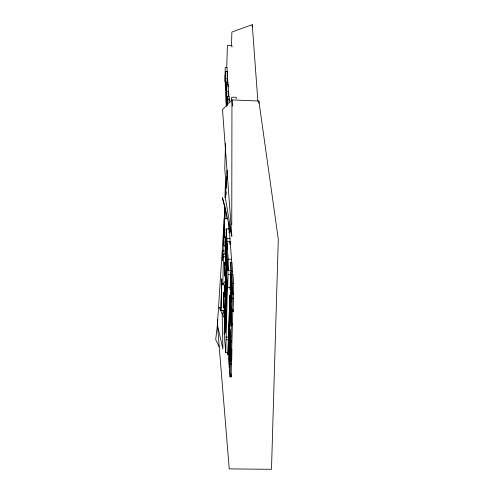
<?xml version="1.0" encoding="UTF-8"?>
<svg xmlns="http://www.w3.org/2000/svg" width="494" height="494" viewBox="0 0 494 494"><rect width="100%" height="100%" fill="white"/><g stroke="black" fill="none" stroke-linecap="round" stroke-linejoin="round"><path stroke-width="0.74" d="M231.76 224.881L231.952 99.899L258.875 101.029L278.295 239.244L271.49 469.3L229.253 468.886L217.409 324.842L217.576 319.303M230.945 270.428L228.185 270.403L228.253 259.227L226.82 241.788L230.266 241.825L231.68 262.24M228.765 228.907L228.685 222.59M224.035 307.219L224.523 322.144M226.993 243.06L226.937 249.624L226.085 239.269L225.585 256.287L226.221 228.895L229.204 228.926L230.013 238.713L229.963 244.549M227.005 241.603L226.221 228.895M230.55 359.86L230.636 348.9L231.772 348.912L231.686 359.867L230.55 359.86L230.377 357.724M231.229 294.078L231.173 301.778L231.674 284.754L232.483 294.566L233.619 294.578L233.693 283.519L232.946 274.392L231.81 274.38L230.988 299.518L230.809 297.363L230.161 319.278L230.76 326.565L231.612 289.57L232.359 298.666L231.976 311.584L233.112 311.597L233.495 298.679L233.119 294.128M232.483 294.566L232.557 283.507L231.81 274.38M228.605 331.363L228.654 324.836L227.944 355.019L229.858 295.091L228.808 330.437L228.574 327.608M230.815 262.32L231.593 271.737L231.488 282.5L230.686 272.713L230.179 289.731L230.815 262.32L231.952 262.326L232.705 274.059M220.929 310.43L221.732 278.937L220.929 310.43L223.868 310.454M225.672 245.796L223.64 245.771L224.276 218.379L227.666 218.41M225.98 237.305L224.622 237.293L224.276 218.379M227.456 105.63L227.524 99.597L229.37 99.615L229.444 100.56M229.327 358.292L229.241 367.067L229.741 350.048L229.92 352.228M222.535 251.026L222.485 260.4L222.535 251.026L226.209 251.057M227.759 84.32L227.777 83.295M228.821 96.534L228.697 91.581L226.758 91.804M258.831 103.339L258.875 101.029M225.826 84.202L225.746 79.769M227.314 102.301L227.234 97.874M225.517 262.16L225.9 236.626M225.986 262.098L226.116 256.077M224.356 292.423C224.004 286.798 226.067 281.419 225.536 275.8M225.425 76.675L225.579 71.5L227.425 71.519L227.326 78.305M225.993 92.711L225.795 99.56L226.351 106.371M226.74 67.585L227.394 45.504L231.982 45.547L231.939 47.072M226.122 92.662L226.301 97.806M225.511 143.556L224.764 168.763L226.32 187.689M227.956 84.468L227.932 82.121L226.085 82.103L225.863 92.878M228.123 86.098L228.061 84.171L226.11 84.455M224.245 222.325L224.727 206.196M224.974 197.754L225.474 180.86M223.64 245.771L224.146 228.753L224.622 237.293M228.475 96.182L228.642 93.045M228.605 91.822L228.679 85.956L226.832 85.937L226.499 100.597M225.462 292.868L224.023 292.856L223.899 296.956L223.529 292.411L225.69 292.436M226.419 262.048L224.98 262.03L224.869 265.791L224.622 262.765L224.523 267.501L224.696 275.973L226.135 275.985M225.208 307.354L223.77 307.336L224.023 292.856M224.696 275.973L224.98 262.03M231.482 45.911L231.89 32.042L252.255 24.7L257.843 100.875M226.82 241.788L225.647 287.286L226.851 244.079L226.974 245.567M225.418 303.112L225.505 300.099M226.406 269.601L226.499 266.581M231.587 100.257L231.68 97.207L236.268 97.256L236.225 98.775M227.814 352.735L225.752 352.716L227.456 284.68L227.678 287.422L230.439 287.452M229.093 232.711L229.204 228.926M227.678 287.422L228.061 274.503L226.623 256.979L225.702 288.002L226.03 291.929M230.198 244.116L230.266 241.825M230.63 293.955L230.673 292.417M230.772 336.994L230.815 335.494M231.377 359.607L231.18 376.891L230.043 376.879L231.748 308.762L231.976 311.584M231.439 342.027L231.482 340.527M231.939 325.064L231.982 323.551M231.445 357.292L232.81 311.084M231.772 348.912L231.686 359.867M252.187 27.016L252.255 24.7M222.738 284.39L223.634 254.478M223.726 251.409L224.023 241.436M224.455 226.863L224.523 224.566M224.708 218.428L225.005 208.456M224.875 292.676L225.239 285.409L225.715 290.342M223.529 292.411L223.356 301.803L223.77 307.336M219.225 346.887L215.705 339.644L217.409 324.842L225.005 207.381M225.795 195.093L225.993 192.024M226.24 188.189L226.493 184.348M226.74 180.508L226.987 176.673M227.234 172.832L227.382 170.529M227.191 170.208L225.326 197.717L231.853 236.194L222.51 109.588L231.952 99.899L232.408 106.031M227.487 80.485L227.592 79.787M228.975 98.59L229.08 97.892M226.301 96.2L226.406 86.308M222.405 284.89L224.554 281.765L225.542 281.105M222.43 257.393L225.968 256.256M227.024 238.682L230.013 238.713M222.646 253.126L226.32 253.163M222.473 254.151L226.147 254.188M228.253 259.227L231.698 259.257M225.073 263.166L226.518 263.178M231.593 271.737L232.723 271.749M228.061 274.503L230.822 274.528M232.557 283.507L233.693 283.519M224.153 294.418L225.591 294.43M232.359 298.666L233.495 298.679M221.324 307.392L219.126 307.373L224.511 318.414M225.906 337.05L228.666 337.075M226.129 339.792L228.197 339.81M230.198 361.133L231.334 361.145M230.426 363.954L231.563 363.967M221.405 282.92L224.751 285.878M226.394 87.963L226.567 91.075M225.727 90.408L225.758 78.225L227.604 78.243L227.79 82.356M226.795 93.026L226.765 103.826M222.93 310.281L224.461 315.32M224.992 206.918L222.399 197.693L231.853 236.194M226.153 85.647L226.258 86.66M217.409 324.842L222.899 349.067L222.164 312.801M227.271 76.694L227.086 67.394L225.239 67.375L224.924 81.491M227.506 82.152L227.672 84.221M228.994 100.251L229.16 102.32M225.116 75.032L225.264 85.616M225.56 82.714L225.857 86.333M227.049 100.819L227.345 104.438M225.622 190.104L225.999 194.673M233.427 292.312L233.619 294.578M231.371 286.6L230.618 277.492L230.47 293.251L228.308 355.711L229.055 364.813L230.173 337.735L230.303 339.304M232.94 309.479L233.112 311.597M226.684 252.162L228.185 270.403M231.229 308.052L231.099 306.484L230.957 311.263L230.605 306.928L230.334 315.925L230.822 321.829M226.017 280.24L225.758 276.356M226.221 282.963L226.524 286.693L226.653 282.364L225.684 307.348L226.561 273.824L227.117 280.543L226.493 301.661L226.19 298.036L225.894 308.052L226.196 311.683L225.567 332.913L225.011 326.194L225.523 308.948L225.202 305.02L224.307 335.191L225.752 352.716M229.438 351.889L229.883 328.732L230.482 336.013L229.296 367.783L230.043 376.879M230.933 373.859L231.18 376.891M224.739 307.219L225.029 310.751M225.295 313.949L225.61 317.716L225.733 313.387L225.474 328.102L225.036 322.773M225.826 210.524L226.153 218.947M229.278 100.455L229.093 96.342L227.246 96.33L226.925 104.283M229.654 338.977L229.556 347.795L229.654 338.977M224.381 324.218L224.251 334.475L225.258 300.321L225.641 304.965L225.4 289.78L224.381 324.218"/></g></svg>
